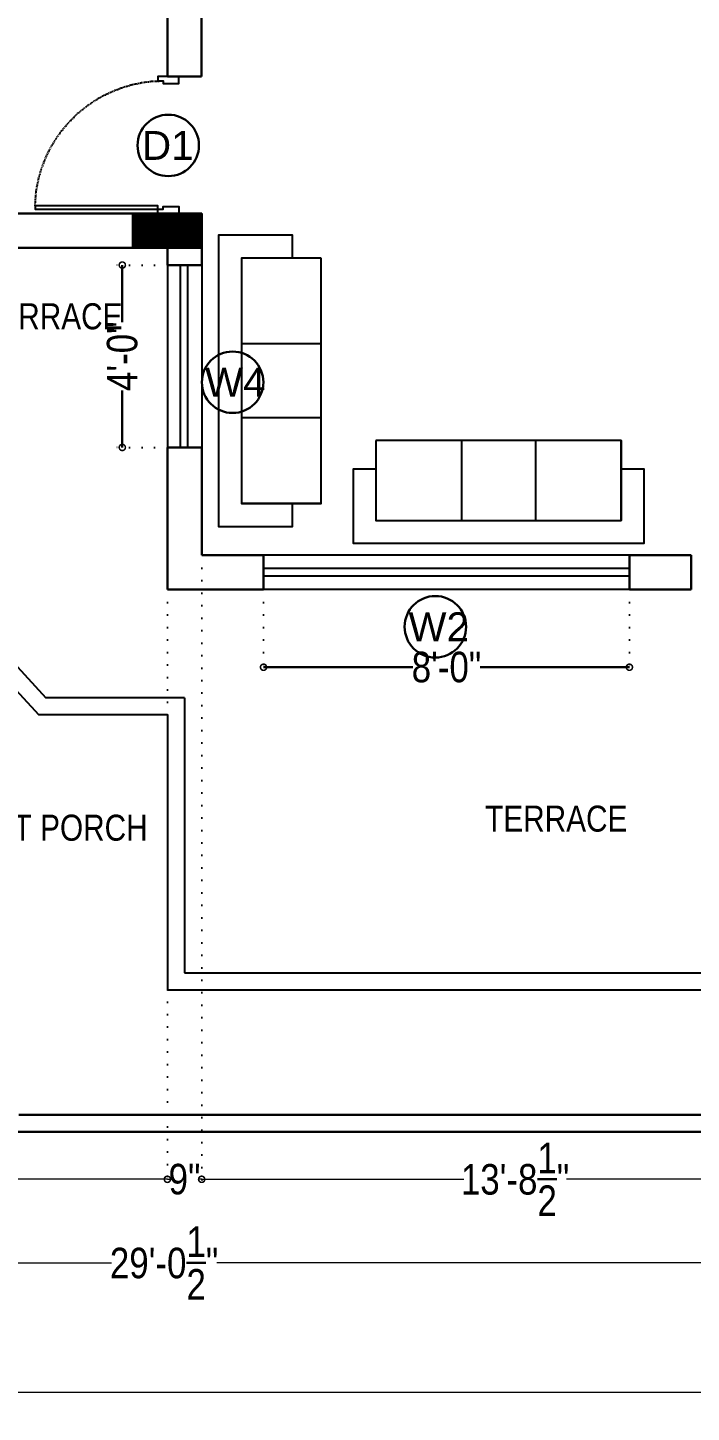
# Model space of a CAD drawing. Extents: x -454308 to 890911, y -14103 to 1343694.
# Drawn here: x 198872.1 to 199046.3, y 661633.4 to 661996.5 of the extents above; entities that cross this region are included whole.
import ezdxf

# ---------------------------------------------------------------- set-up
doc = ezdxf.new("R2010")
doc.units = 0
doc.header["$MEASUREMENT"] = 0
doc.header["$PDMODE"] = 32
doc.linetypes.add('DOT2', pattern=[3.175, 0, -3.175])
for name, color, linetype in [('A-Door', 144, 'Continuous'), ('cup', 126, 'Continuous'), ('ELE', 7, 'Continuous'), ('FUR', 250, 'Continuous')]:
    doc.layers.add(name, color=color, linetype=linetype)
for name, color, linetype, lineweight in [('A-Wall', 7, 'Continuous', 30), ('AR- Dim', 159, 'Continuous', 9), ('sill', 32, 'Continuous', 25), ('Text', 55, 'Continuous', 25), ('WINDOW', 147, 'Continuous', 25)]:
    doc.layers.add(name, color=color, linetype=linetype, lineweight=lineweight)
doc.styles.add('AA_03.50', font='ARIALN.TTF', dxfattribs={"height": 8})
doc.styles.add('jag', font='arial.ttf')
doc.styles.get("Standard").update_dxf_attribs({"font": 'stylu.ttf', "height": 7})
doc.dimstyles.new('AA_03.50', dxfattribs={"dimtxt": 9, "dimasz": 3.25, "dimexe": 1.75, "dimexo": 3.375, "dimgap": 0.09, "dimtad": 0, "dimdec": 0, "dimzin": 3, "dimdsep": 46, "dimlunit": 4, "dimtxsty": 'AA_03.50', "dimblk": 'DOTSMALL', "dimcen": 0.09, "dimclre": 7, "dimadec": 0, "dimazin": 0, "dimtfac": 1, "dimtdec": 0, "dimtofl": 0, "dimtmove": 0, "dimatfit": 3, "dimfxl": 1, "dimtolj": 1, "dimtzin": 0, "dimlwd": -1, "dimarcsym": 0})

# ---------------------------------------------------------------- blocks, each defined once
blk = doc.blocks.new('eeee')
at = {"layer": 'A-Door'}
for points in [[(165919.2, 672860.67), (165924.71, 672860.67), (165924.71, 672859.48), (165923.23, 672859.48), (165923.23, 672858.78), (165919.2, 672858.78), (165919.2, 672860.67)], [(165924.71, 672859.48), (165924.71, 672858.61), (165956.88, 672858.61), (165956.88, 672859.48), (165924.71, 672859.48)], [(165956.64, 672855.61), (165956.6, 672855.37)], [(165956.6, 672855.24), (165956.6, 672855)], [(165956.68, 672855.98), (165956.68, 672855.74)], [(165956.76, 672856.72), (165956.76, 672856.68), (165956.72, 672856.48)], [(165956.72, 672856.35), (165956.72, 672856.11)], [(165956.8, 672857.09), (165956.76, 672856.85)], [(165956.8, 672857.83), (165956.8, 672857.59)], [(165956.8, 672857.46), (165956.8, 672857.22)], [(165956.88, 672858.61), (165956.84, 672858.33)], [(165956.84, 672858.2), (165956.84, 672858)], [(165955.94, 672851.55), (165955.86, 672851.3)], [(165956.02, 672851.91), (165955.98, 672851.67)], [(165956.06, 672852.28), (165956.02, 672852.04)], [(165956.18, 672852.65), (165956.1, 672852.41)], [(165956.27, 672853.02), (165956.23, 672852.86), (165956.18, 672852.78)], [(165956.31, 672853.39), (165956.27, 672853.15)], [(165956.39, 672853.76), (165956.35, 672853.52)], [(165956.43, 672854.13), (165956.39, 672853.89)], [(165956.51, 672854.5), (165956.47, 672854.26)], [(165956.55, 672854.87), (165956.55, 672854.79), (165956.51, 672854.63)], [(165954.83, 672847.97), (165954.75, 672847.76)], [(165954.95, 672848.34), (165954.87, 672848.09)], [(165955.08, 672848.71), (165955.03, 672848.46)], [(165955.24, 672849.04), (165955.12, 672848.83)], [(165955.32, 672849.41), (165955.24, 672849.16), (165955.24, 672849.12)], [(165955.44, 672849.78), (165955.36, 672849.53)], [(165955.53, 672850.11), (165955.44, 672849.86)], [(165955.65, 672850.48), (165955.57, 672850.23)], [(165955.77, 672850.81), (165955.65, 672850.6)], [(165955.86, 672851.18), (165955.77, 672851.01), (165955.77, 672850.93)], [(165953.35, 672844.52), (165953.23, 672844.31)], [(165953.55, 672844.89), (165953.43, 672844.64)], [(165953.68, 672845.22), (165953.6, 672845.01)], [(165953.84, 672845.55), (165953.76, 672845.34)], [(165954.01, 672845.87), (165953.92, 672845.63)], [(165954.17, 672846.24), (165954.05, 672846)], [(165954.29, 672846.61), (165954.17, 672846.37)], [(165954.46, 672846.9), (165954.34, 672846.7)], [(165954.58, 672847.27), (165954.5, 672847.02)], [(165954.71, 672847.64), (165954.62, 672847.39)], [(165951.09, 672840.65), (165951.05, 672840.53), (165950.97, 672840.45)], [(165951.34, 672840.98), (165951.17, 672840.78)], [(165951.54, 672841.27), (165951.38, 672841.07)], [(165951.75, 672841.6), (165951.58, 672841.39)], [(165951.91, 672841.93), (165951.79, 672841.72)], [(165952.12, 672842.26), (165952.08, 672842.18), (165951.99, 672842.01)], [(165952.28, 672842.59), (165952.16, 672842.34)], [(165952.49, 672842.91), (165952.36, 672842.67)], [(165952.69, 672843.2), (165952.57, 672843)], [(165952.86, 672843.53), (165952.73, 672843.33)], [(165953.02, 672843.86), (165953.02, 672843.86), (165952.9, 672843.65)], [(165953.23, 672844.19), (165953.1, 672843.98)], [(165948.38, 672837.12), (165948.17, 672836.91)], [(165948.58, 672837.41), (165948.46, 672837.2)], [(165948.83, 672837.7), (165948.66, 672837.49)], [(165949.08, 672837.94), (165948.91, 672837.78)], [(165949.32, 672838.23), (165949.16, 672838.07)], [(165949.53, 672838.56), (165949.4, 672838.35)], [(165949.77, 672838.85), (165949.61, 672838.64)], [(165950.02, 672839.13), (165949.94, 672838.97), (165949.86, 672838.93)], [(165950.27, 672839.42), (165950.1, 672839.22)], [(165950.47, 672839.71), (165950.31, 672839.5)], [(165950.68, 672840.04), (165950.55, 672839.83)], [(165950.88, 672840.37), (165950.76, 672840.16)], [(165944.55, 672833.5), (165944.55, 672833.46), (165944.39, 672833.34)], [(165944.88, 672833.71), (165944.68, 672833.55)], [(165945.13, 672833.96), (165944.97, 672833.79)], [(165945.42, 672834.24), (165945.25, 672834.04)], [(165945.71, 672834.45), (165945.5, 672834.28)], [(165945.99, 672834.7), (165945.83, 672834.53)], [(165946.24, 672834.98), (165946.08, 672834.78)], [(165946.53, 672835.23), (165946.36, 672835.07)], [(165946.77, 672835.52), (165946.61, 672835.31)], [(165947.06, 672835.72), (165946.9, 672835.6)], [(165947.31, 672836.01), (165947.14, 672835.81)], [(165947.6, 672836.3), (165947.39, 672836.09)], [(165947.84, 672836.55), (165947.68, 672836.38)], [(165948.09, 672836.83), (165947.92, 672836.67)], [(165938.97, 672829.76), (165938.76, 672829.64)], [(165939.29, 672829.93), (165939.05, 672829.81)], [(165939.62, 672830.09), (165939.42, 672830.01)], [(165939.95, 672830.3), (165939.79, 672830.22), (165939.75, 672830.18)], [(165940.28, 672830.5), (165940.08, 672830.34)], [(165940.61, 672830.67), (165940.4, 672830.55)], [(165940.94, 672830.87), (165940.69, 672830.75)], [(165941.23, 672831.08), (165941.02, 672830.96)], [(165941.55, 672831.28), (165941.47, 672831.2), (165941.35, 672831.16)], [(165941.88, 672831.49), (165941.68, 672831.33)], [(165942.17, 672831.7), (165941.97, 672831.57)], [(165942.46, 672831.9), (165942.25, 672831.78)], [(165942.79, 672832.11), (165942.58, 672831.98)], [(165943.08, 672832.31), (165943.03, 672832.27), (165942.87, 672832.19)], [(165943.4, 672832.56), (165943.2, 672832.44)], [(165943.69, 672832.76), (165943.49, 672832.64)], [(165943.98, 672833.01), (165943.81, 672832.85)], [(165944.27, 672833.26), (165944.1, 672833.09)], [(165919.2, 672824.71), (165924.71, 672824.71), (165924.71, 672825.86), (165923.23, 672825.86), (165923.23, 672826.52), (165919.2, 672826.52), (165919.2, 672824.71)], [(165927.21, 672826.11), (165927.09, 672826.07), (165927.01, 672826.07)], [(165927.62, 672826.15), (165927.38, 672826.11)], [(165927.99, 672826.19), (165927.75, 672826.15)], [(165928.36, 672826.23), (165928.12, 672826.19)], [(165928.73, 672826.31), (165928.49, 672826.27)], [(165929.1, 672826.35), (165928.98, 672826.31), (165928.86, 672826.31)], [(165929.43, 672826.44), (165929.23, 672826.39)], [(165929.84, 672826.52), (165929.6, 672826.44)], [(165930.17, 672826.6), (165929.97, 672826.52)], [(165930.58, 672826.64), (165930.29, 672826.64)], [(165930.91, 672826.72), (165930.87, 672826.72), (165930.71, 672826.68)], [(165931.28, 672826.85), (165931.03, 672826.76)], [(165931.65, 672826.93), (165931.4, 672826.85)], [(165932.02, 672827.01), (165931.77, 672826.93)], [(165932.39, 672827.13), (165932.14, 672827.05)], [(165932.72, 672827.22), (165932.51, 672827.13)], [(165933.09, 672827.34), (165932.84, 672827.26)], [(165933.46, 672827.46), (165933.21, 672827.38)], [(165933.79, 672827.59), (165933.58, 672827.46)], [(165934.16, 672827.67), (165933.91, 672827.59)], [(165934.53, 672827.79), (165934.28, 672827.71)], [(165934.86, 672827.91), (165934.61, 672827.83)], [(165935.23, 672828.08), (165934.98, 672828)], [(165935.55, 672828.2), (165935.35, 672828.12)], [(165935.92, 672828.33), (165935.68, 672828.24)], [(165936.25, 672828.45), (165936.05, 672828.37)], [(165936.62, 672828.61), (165936.38, 672828.53)], [(165936.95, 672828.78), (165936.75, 672828.65)], [(165937.28, 672828.94), (165937.03, 672828.86)], [(165937.61, 672829.07), (165937.4, 672828.98)], [(165937.98, 672829.27), (165937.73, 672829.15)], [(165938.31, 672829.39), (165938.1, 672829.31), (165938.1, 672829.27)], [(165938.64, 672829.6), (165938.43, 672829.48)], [(165923.51, 672825.86), (165923.23, 672825.86)], [(165923.88, 672825.86), (165923.64, 672825.86)], [(165924.25, 672825.9), (165924.01, 672825.86)], [(165924.62, 672825.9), (165924.38, 672825.9)], [(165924.99, 672825.9), (165924.75, 672825.9)], [(165925.36, 672825.9), (165925.16, 672825.9), (165925.12, 672825.9)], [(165925.73, 672825.94), (165925.53, 672825.9)], [(165926.14, 672825.98), (165925.86, 672825.98)], [(165926.47, 672825.98), (165926.27, 672825.98)], [(165926.88, 672826.02), (165926.6, 672826.02)]]:
    blk.add_lwpolyline(points, dxfattribs=at)
blk = doc.blocks.new('3str')
at = {"layer": 'FUR'}
for points in [[(165747.79, 672804), (165747.79, 672810), (165728.35, 672810), (165728.35, 672733.6), (165747.79, 672733.6), (165747.79, 672739.6)], [(165755.31, 672804), (165734.35, 672804), (165734.35, 672739.6), (165755.31, 672739.6), (165755.31, 672804)], [(165755.31, 672781.52), (165734.35, 672781.52)], [(165755.31, 672762.08), (165734.35, 672762.08)], [(165755.31, 672739.6), (165734.35, 672739.6)]]:
    blk.add_lwpolyline(points, dxfattribs=at)
blk = doc.blocks.new('_DotSmall')
at = {"color": 0, "linetype": 'ByBlock', "const_width": 0.5}
blk.add_lwpolyline([(-0.0625, 0, 1), (0.0625, 0, 1)], format="xyb", close=True, dxfattribs=at)
blk = doc.blocks.new('*D87')
at = {"layer": 'A-Wall', "color": 7, "linetype": 'DOT2', "lineweight": -2, "transparency": 16777216}
for p, q in [((198934, 661845.79), (198934, 661827.04)), ((199030, 661845.79), (199030, 661827.04))]:
    blk.add_line(p, q, dxfattribs=at)
at = {"layer": 'A-Wall', "color": 0, "transparency": 16777216}
for p, q in [((198934, 661828.79), (198973.18, 661828.79)), ((199030, 661828.79), (198990.82, 661828.79))]:
    blk.add_line(p, q, dxfattribs=at)
at = {"layer": 'DEFPOINTS', "color": 0, "lineweight": 30, "transparency": 16777216}
for p in [(198934, 661849.16), (199030, 661849.16), (199030, 661828.79)]:
    blk.add_point(p, dxfattribs=at)
at = {"layer": 'A-Wall', "color": 0, "transparency": 16777216, "xscale": 3.25, "yscale": 3.25, "zscale": 3.25, "rotation": 180}
blk.add_blockref('_DotSmall', (198934, 661828.79), dxfattribs=at)
at = {"layer": 'A-Wall', "color": 0, "transparency": 16777216, "xscale": 3.25, "yscale": 3.25, "zscale": 3.25}
blk.add_blockref('_DotSmall', (199030, 661828.79), dxfattribs=at)
at = {"layer": 'A-Wall', "color": 0, "transparency": 16777216, "insert": (198982, 661828.79), "char_height": 8, "attachment_point": 5, "style": 'AA_03.50'}
blk.add_mtext('\\A1;8\'-0"', dxfattribs=at)
blk = doc.blocks.new('*D88')
at = {"layer": 'A-Wall', "color": 7, "linetype": 'DOT2', "lineweight": -2, "transparency": 16777216}
for p, q in [((198905.4, 661934.27), (198895.19, 661934.27)), ((198905.4, 661886.44), (198895.19, 661886.44))]:
    blk.add_line(p, q, dxfattribs=at)
at = {"layer": 'A-Wall', "color": 0, "transparency": 16777216}
for p, q in [((198896.94, 661934.27), (198896.94, 661919.3)), ((198896.94, 661886.44), (198896.94, 661901.41))]:
    blk.add_line(p, q, dxfattribs=at)
at = {"layer": 'DEFPOINTS', "color": 0, "lineweight": 30, "transparency": 16777216}
for p in [(198896.94, 661934.27), (198908.77, 661934.27), (198908.77, 661886.44)]:
    blk.add_point(p, dxfattribs=at)
at = {"layer": 'A-Wall', "color": 0, "transparency": 16777216, "xscale": 3.25, "yscale": 3.25, "zscale": 3.25}
for p, rotation in [((198896.94, 661934.27), 90), ((198896.94, 661886.44), 270)]:
    blk.add_blockref('_DotSmall', p, dxfattribs=dict(at, rotation=rotation))
at = {"layer": 'A-Wall', "color": 0, "transparency": 16777216, "insert": (198896.94, 661910.36), "char_height": 8, "attachment_point": 5, "rotation": 90, "style": 'AA_03.50'}
blk.add_mtext('\\A1;4\'-0"', dxfattribs=at)
blk = doc.blocks.new('EGVSVS')
at = {"layer": 'A-Wall'}
h = blk.add_hatch(dxfattribs=at)
h.set_pattern_fill('ANSI31', color=256, style=0)
h.set_pattern_definition([(45, (0, 0), (-0.088388347648, 0.088388347648), [])])
h.paths.add_polyline_path([(188258.49, 672097.51), (188258.49, 672106.51), (188240.49, 672106.51), (188240.49, 672097.51)])
blk.add_lwpolyline([(188240.49, 672106.51), (188258.49, 672106.51), (188258.49, 672097.51), (188240.49, 672097.51)], close=True, dxfattribs=at)
blk = doc.blocks.new('*D240')
at = {"layer": 'AR- Dim', "color": 7, "linetype": 'DOT2', "lineweight": -2, "transparency": 16777216}
for p, q in [((198908.77, 661845.79), (198908.77, 661692.74)), ((198733.52, 661703.56), (198733.52, 661692.74))]:
    blk.add_line(p, q, dxfattribs=at)
at = {"layer": 'AR- Dim', "color": 0, "transparency": 16777216}
for p, q in [((198733.52, 661694.49), (198807.68, 661694.49)), ((198908.77, 661694.49), (198834.61, 661694.49))]:
    blk.add_line(p, q, dxfattribs=at)
at = {"layer": 'DEFPOINTS', "color": 0, "lineweight": 30, "transparency": 16777216}
for p in [(198908.77, 661849.16), (198733.52, 661706.93), (198908.77, 661694.49)]:
    blk.add_point(p, dxfattribs=at)
at = {"layer": 'AR- Dim', "color": 0, "transparency": 16777216, "xscale": 3.25, "yscale": 3.25, "zscale": 3.25, "rotation": 180}
blk.add_blockref('_DotSmall', (198733.52, 661694.49), dxfattribs=at)
at = {"layer": 'AR- Dim', "color": 0, "transparency": 16777216, "xscale": 3.25, "yscale": 3.25, "zscale": 3.25}
blk.add_blockref('_DotSmall', (198908.77, 661694.49), dxfattribs=at)
at = {"layer": 'AR- Dim', "color": 0, "lineweight": 30, "transparency": 16777216, "insert": (198821.15, 661694.49), "char_height": 8, "attachment_point": 5, "style": 'AA_03.50'}
blk.add_mtext('\\A1;14\'-7{\\H1.000000x;\\S1/2;}"', dxfattribs=at)
blk = doc.blocks.new('*D241')
at = {"layer": 'AR- Dim', "color": 7, "linetype": 'DOT2', "lineweight": -2, "transparency": 16777216}
for p, q in [((198917.77, 661854.79), (198917.77, 661692.74)), ((198908.77, 661845.79), (198908.77, 661692.74))]:
    blk.add_line(p, q, dxfattribs=at)
at = {"layer": 'AR- Dim', "color": 0, "transparency": 16777216}
for p, q in [((198908.77, 661694.49), (198909.41, 661694.49)), ((198917.77, 661694.49), (198917.14, 661694.49))]:
    blk.add_line(p, q, dxfattribs=at)
at = {"layer": 'DEFPOINTS', "color": 0, "lineweight": 30, "transparency": 16777216}
for p in [(198917.77, 661858.16), (198908.77, 661849.16), (198917.77, 661694.49)]:
    blk.add_point(p, dxfattribs=at)
at = {"layer": 'AR- Dim', "color": 0, "transparency": 16777216, "xscale": 3.25, "yscale": 3.25, "zscale": 3.25, "rotation": 180}
blk.add_blockref('_DotSmall', (198908.77, 661694.49), dxfattribs=at)
at = {"layer": 'AR- Dim', "color": 0, "transparency": 16777216, "xscale": 3.25, "yscale": 3.25, "zscale": 3.25}
blk.add_blockref('_DotSmall', (198917.77, 661694.49), dxfattribs=at)
at = {"layer": 'AR- Dim', "color": 0, "lineweight": 30, "transparency": 16777216, "insert": (198913.27, 661694.49), "char_height": 8, "attachment_point": 5, "style": 'AA_03.50'}
blk.add_mtext('\\A1;9"', dxfattribs=at)
blk = doc.blocks.new('*D242')
at = {"layer": 'AR- Dim', "color": 7, "linetype": 'DOT2', "lineweight": -2, "transparency": 16777216}
for p, q in [((198917.77, 661854.79), (198917.77, 661692.74)), ((199082.23, 661740.79), (199082.23, 661692.74))]:
    blk.add_line(p, q, dxfattribs=at)
at = {"layer": 'AR- Dim', "color": 0, "transparency": 16777216}
for p, q in [((198917.77, 661694.49), (198986.54, 661694.49)), ((199082.23, 661694.49), (199013.46, 661694.49))]:
    blk.add_line(p, q, dxfattribs=at)
at = {"layer": 'DEFPOINTS', "color": 0, "lineweight": 30, "transparency": 16777216}
for p in [(198917.77, 661858.16), (199082.23, 661744.16), (199082.23, 661694.49)]:
    blk.add_point(p, dxfattribs=at)
at = {"layer": 'AR- Dim', "color": 0, "transparency": 16777216, "xscale": 3.25, "yscale": 3.25, "zscale": 3.25, "rotation": 180}
blk.add_blockref('_DotSmall', (198917.77, 661694.49), dxfattribs=at)
at = {"layer": 'AR- Dim', "color": 0, "transparency": 16777216, "xscale": 3.25, "yscale": 3.25, "zscale": 3.25}
blk.add_blockref('_DotSmall', (199082.23, 661694.49), dxfattribs=at)
at = {"layer": 'AR- Dim', "color": 0, "lineweight": 30, "transparency": 16777216, "insert": (199000, 661694.49), "char_height": 8, "attachment_point": 5, "style": 'AA_03.50'}
blk.add_mtext('\\A1;13\'-8{\\H1.000000x;\\S1/2;}"', dxfattribs=at)
blk = doc.blocks.new('*D251')
at = {"layer": 'AR- Dim', "color": 7, "linetype": 'DOT2', "lineweight": -2, "transparency": 16777216}
for p, q in [((199082.23, 661740.79), (199082.23, 661670.79)), ((198733.56, 661703.56), (198733.56, 661670.79))]:
    blk.add_line(p, q, dxfattribs=at)
at = {"layer": 'AR- Dim', "color": 0, "transparency": 16777216}
for p, q in [((198733.56, 661672.54), (198894.07, 661672.54)), ((199082.23, 661672.54), (198921.72, 661672.54))]:
    blk.add_line(p, q, dxfattribs=at)
at = {"layer": 'DEFPOINTS', "color": 0, "lineweight": 30, "transparency": 16777216}
for p in [(199082.23, 661744.16), (198733.56, 661706.93), (199082.23, 661672.54)]:
    blk.add_point(p, dxfattribs=at)
at = {"layer": 'AR- Dim', "color": 0, "transparency": 16777216, "xscale": 3.25, "yscale": 3.25, "zscale": 3.25, "rotation": 180}
blk.add_blockref('_DotSmall', (198733.56, 661672.54), dxfattribs=at)
at = {"layer": 'AR- Dim', "color": 0, "transparency": 16777216, "xscale": 3.25, "yscale": 3.25, "zscale": 3.25}
blk.add_blockref('_DotSmall', (199082.23, 661672.54), dxfattribs=at)
at = {"layer": 'AR- Dim', "color": 0, "lineweight": 30, "transparency": 16777216, "insert": (198907.9, 661672.54), "char_height": 8, "attachment_point": 5, "style": 'AA_03.50'}
blk.add_mtext('\\A1;29\'-0{\\H1.000000x;\\S1/2;}"', dxfattribs=at)
blk = doc.blocks.new('*D270')
at = {"layer": 'AR- Dim', "color": 7, "linetype": 'DOT2', "lineweight": -2, "transparency": 16777216}
for p, q in [((198724.56, 661703.56), (198724.56, 661636.88)), ((199444.53, 661703.56), (199444.53, 661636.88))]:
    blk.add_line(p, q, dxfattribs=at)
at = {"layer": 'AR- Dim', "color": 0, "transparency": 16777216}
for p, q in [((198724.56, 661638.63), (199073.16, 661638.63)), ((199444.53, 661638.63), (199095.93, 661638.63))]:
    blk.add_line(p, q, dxfattribs=at)
at = {"layer": 'DEFPOINTS', "color": 0, "lineweight": 30, "transparency": 16777216}
for p in [(198724.56, 661706.93), (199444.53, 661706.93), (199444.53, 661638.63)]:
    blk.add_point(p, dxfattribs=at)
at = {"layer": 'AR- Dim', "color": 0, "transparency": 16777216, "xscale": 3.25, "yscale": 3.25, "zscale": 3.25, "rotation": 180}
blk.add_blockref('_DotSmall', (198724.56, 661638.63), dxfattribs=at)
at = {"layer": 'AR- Dim', "color": 0, "transparency": 16777216, "xscale": 3.25, "yscale": 3.25, "zscale": 3.25}
blk.add_blockref('_DotSmall', (199444.53, 661638.63), dxfattribs=at)
at = {"layer": 'AR- Dim', "color": 0, "lineweight": 30, "transparency": 16777216, "insert": (199084.55, 661638.63), "char_height": 8, "attachment_point": 5, "style": 'AA_03.50'}
blk.add_mtext('\\A1;60\'-0"', dxfattribs=at)

msp = doc.modelspace()

# ---------------------------------------------------------------- linework, layer by layer
at = {"layer": 'A-Wall'}
for p, q in [((198869.157, 661947.773), (198917.773, 661947.773)), ((198917.773, 661947.773), (198917.773, 661938.773)), ((198917.773, 661938.773), (198917.773, 661947.773)), ((198917.773, 661938.773), (198917.773, 661940.047)), ((198869.157, 661938.773), (198917.773, 661938.773)), ((198908.732, 661938.773), (198917.773, 661938.773)), ((198908.773, 661934.273), (198908.773, 661938.773)), ((198917.773, 661938.773), (198917.773, 661934.273)), ((198908.773, 661934.273), (198917.773, 661934.273)), ((198908.773, 661886.437), (198908.773, 661849.163)), ((198917.773, 661886.437), (198908.773, 661886.437)), ((198917.773, 661886.437), (198917.773, 661858.163)), ((198934.003, 661858.163), (198917.773, 661858.163)), ((198934.003, 661858.163), (198934.003, 661849.163)), ((199046.232, 661858.163), (199030.003, 661858.163)), ((199030.003, 661858.163), (199030.003, 661849.163)), ((199046.232, 661858.163), (199046.232, 661849.163)), ((198934.003, 661849.163), (198908.773, 661849.163)), ((199046.232, 661849.163), (199030.003, 661849.163))]:
    msp.add_line(p, q, dxfattribs=at)
for points in [[(198889.254, 662082.479), (198908.795, 662082.479), (198908.773, 661983.732)], [(198917.754, 662023.143), (198917.732, 661983.732)], [(198908.773, 661983.732), (198917.732, 661983.732)], [(198908.773, 661868.479), (198908.773, 661868.479)], [(198869.814, 661711.41), (199440.054, 661711.41)], [(198860.855, 661706.931), (199444.533, 661706.931)]]:
    msp.add_lwpolyline(points, dxfattribs=at)
at = {"layer": 'cup'}
for p, q in [((198800.886, 661896.471), (198875.049, 661816.307)), ((198805.386, 661898.335), (198876.913, 661820.807)), ((198913.273, 661820.807), (198876.913, 661820.807)), ((198913.273, 661820.807), (198913.273, 661748.663)), ((198908.773, 661816.307), (198875.049, 661816.307)), ((198908.773, 661816.307), (198908.773, 661744.163)), ((198913.273, 661748.663), (198954.862, 661748.663)), ((198913.273, 661748.663), (199082.232, 661748.663)), ((198908.773, 661744.163), (199100.371, 661744.163))]:
    msp.add_line(p, q, dxfattribs=at)
at = {"layer": 'ELE', "linetype": 'ByBlock', "lineweight": 30}
for centre in [(198909.001, 661965.653), (198925.893, 661903.535), (198979.083, 661839.405)]:
    msp.add_circle(centre, 8.062, dxfattribs=at)
at = {"layer": 'sill'}
for points in [[(198908.773, 661934.273), (198908.773, 661886.437)], [(198917.773, 661934.273), (198917.773, 661886.437)], [(199030.003, 661858.163), (198934.003, 661858.163)], [(199030.003, 661849.163), (198934.003, 661849.163)]]:
    msp.add_lwpolyline(points, dxfattribs=at)
at = {"layer": 'WINDOW'}
for points in [[(198912.184, 661886.437), (198912.184, 661934.273)], [(198914.157, 661886.437), (198914.157, 661934.273)], [(198934.003, 661854.753), (199030.003, 661854.753)], [(198934.003, 661852.78), (199030.003, 661852.78)]]:
    msp.add_lwpolyline(points, dxfattribs=at)

# ---------------------------------------------------------------- block references
at = {"layer": 'A-Wall'}
msp.add_blockref('EGVSVS', (10659.25, -10158.732), dxfattribs=at)
at = {"layer": 'WINDOW'}
for name, p, rotation in [('eeee', (364830.93, 1334808.441), 180), ('3str', (871767.486, 496132.946), 90)]:
    msp.add_blockref(name, p, dxfattribs=dict(at, rotation=rotation))
msp.add_blockref('3str', (33193.84, -10867.881), dxfattribs=at)

# ---------------------------------------------------------------- texts
at = {"layer": 'Text', "width": 212.54385, "attachment_point": 1, "style": 'jag'}
for s, insert, char_height in [('D1{\\H0.8193x; }^I', (198902.118, 661969.437), 7.57161), ('W4{\\H0.8193x; }^I', (198918.648, 661907.324), 7.57161), ('W2', (198972.025, 661843.194), 7.5716)]:
    msp.add_mtext(s, dxfattribs=dict(at, insert=insert, char_height=char_height))
at = {"layer": 'Text', "char_height": 6.82192, "attachment_point": 4}
for s, insert, width in [('{\\fArial Narrow|b0|i0|c0|p15;COVERED TERRACE}', (198818.854, 661920.789), 98.79865), ('{\\fArial Narrow|b0|i0|c0|p15;DOUBLE HIEGHT PORCH}', (198809.376, 661786.658), 99.19808), ('{\\fArial Narrow|b0|i0|c0|p15;TERRACE}', (198992.154, 661789.035), 34.76712)]:
    msp.add_mtext(s, dxfattribs=dict(at, insert=insert, width=width))

# ---------------------------------------------------------------- dimensions: what is measured, and where the dimension line sits
at = {"layer": 'A-Wall'}
dim = msp.add_linear_dim(base=(198896.941, 661934.273), p1=(198908.773, 661886.437), p2=(198908.773, 661934.273), angle=90, dimstyle='AA_03.50', override={"dimtxt": 8, "dimdec": 1, "dimtdec": 1, "dimfxl": 0.1}, dxfattribs=at)
dim.commit()
dim.dimension.update_dxf_attribs({"geometry": '*D88', "text_midpoint": (198896.941, 661910.355)})
dim = msp.add_linear_dim(base=(199030.003, 661828.795), p1=(198934.003, 661849.163), p2=(199030.003, 661849.163), dimstyle='AA_03.50', override={"dimtxt": 8, "dimdec": 1, "dimtdec": 1, "dimfxl": 0.1}, dxfattribs=at)
dim.commit()
dim.dimension.update_dxf_attribs({"geometry": '*D87', "text_midpoint": (198982.003, 661828.795)})
at = {"layer": 'AR- Dim', "lineweight": 30}
for base, p1, p2, override, picture, middle in [((198917.773, 661694.489), (198908.773, 661849.163), (198917.773, 661858.163), {"dimtxt": 8, "dimdec": 1, "dimtdec": 1, "dimtmove": 1, "dimfxl": 0.1}, '*D241', (198913.273, 661694.489)), ((199082.232, 661694.489), (198917.773, 661858.163), (199082.232, 661744.163), {"dimtxt": 8, "dimdec": 1, "dimtdec": 1, "dimtmove": 1, "dimfxl": 0.1}, '*D242', (199000.003, 661694.489)), ((198908.773, 661694.489), (198733.52, 661706.931), (198908.773, 661849.163), {"dimtxt": 8, "dimdec": 1, "dimtdec": 1, "dimtmove": 1, "dimfxl": 0.1}, '*D240', (198821.146, 661694.489)), ((199082.232, 661672.545), (198733.561, 661706.934), (199082.232, 661744.163), {"dimtxt": 8, "dimdec": 1, "dimtdec": 1, "dimtmove": 1, "dimfxl": 0.1}, '*D251', (198907.896, 661672.545)), ((199444.533, 661638.628), (198724.561, 661706.931), (199444.533, 661706.931), {"dimtxt": 8, "dimdec": 1, "dimtdec": 1, "dimfxl": 0.1}, '*D270', (199084.547, 661638.628))]:
    dim = msp.add_linear_dim(base=base, p1=p1, p2=p2, dimstyle='AA_03.50', override=override, dxfattribs=at)
    dim.commit()
    dim.dimension.update_dxf_attribs({"geometry": picture, "text_midpoint": middle})

doc.saveas('drawing.dxf')
